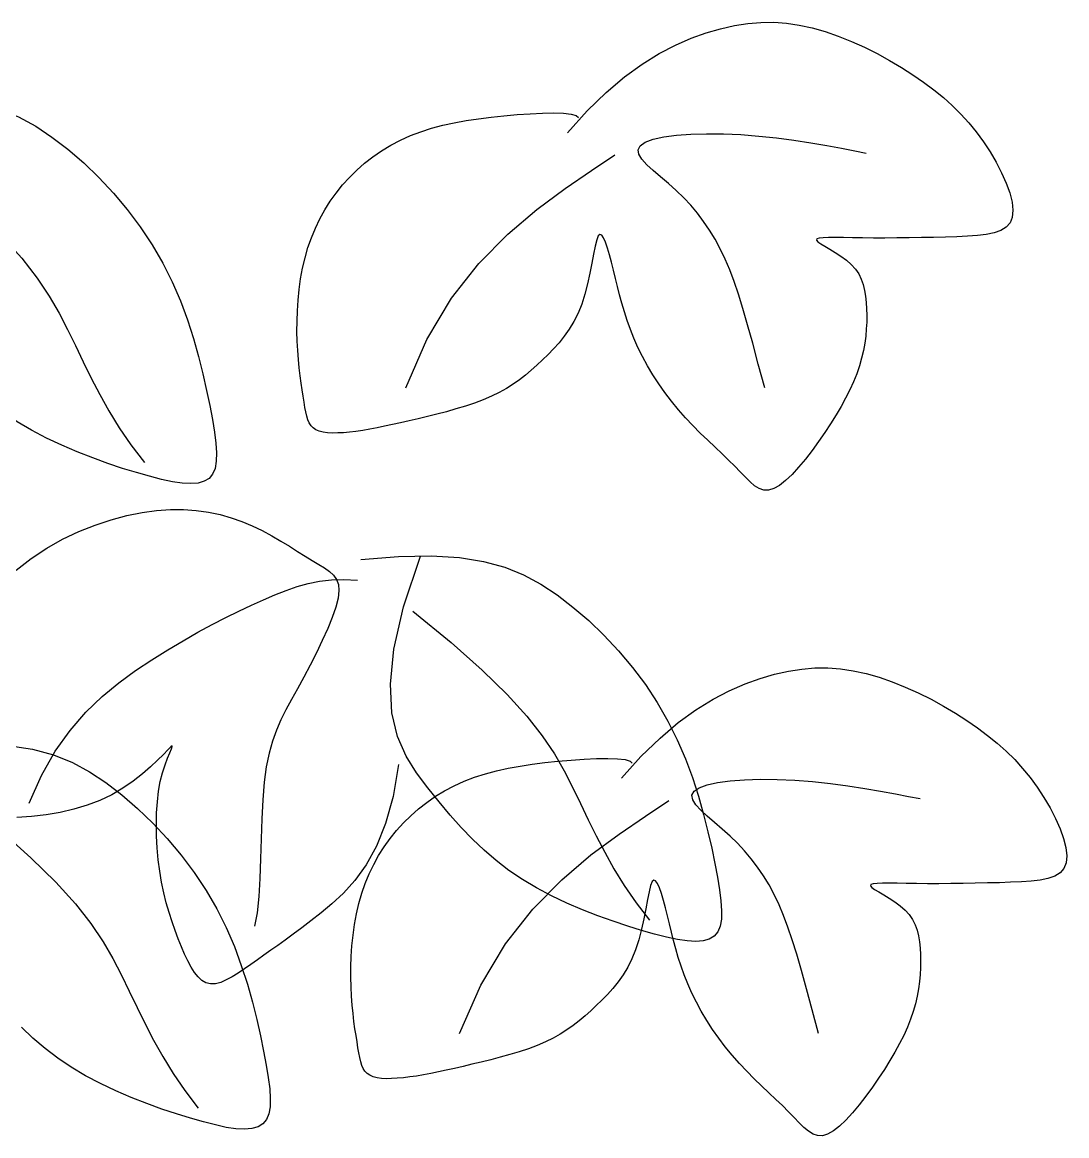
# Model space of a CAD drawing. Header units: millimetres. Extents: x 2 to 5882, y 1831 to 3462.
# Drawn here: x 644.563 to 646.196, y 2600.523 to 2602.264 of the extents above; entities that cross this region are included whole.
import ezdxf

# ---------------------------------------------------------------- set-up
doc = ezdxf.new("R2010")
doc.units = ezdxf.units.MM
doc.layers.add('LH', color=94, linetype='Continuous')
doc.layers.add('尺寸标注', color=4, linetype='Continuous')

# ---------------------------------------------------------------- blocks, each defined once
blk = doc.blocks.new('茶')
at = {"layer": 'LH'}
for p, q in [((-0.5309, 0.4422), (-0.5441, 0.4373)), ((-0.5178, 0.4463), (-0.5309, 0.4422)), ((-0.5048, 0.4494), (-0.5178, 0.4463)), ((-0.4916, 0.4514), (-0.5048, 0.4494)), ((-0.4782, 0.4525), (-0.4916, 0.4514)), ((-0.4645, 0.4525), (-0.4782, 0.4525)), ((-0.4504, 0.4515), (-0.4645, 0.4525)), ((-0.4357, 0.4494), (-0.4504, 0.4515)), ((-0.4204, 0.4463), (-0.4357, 0.4494)), ((-0.4043, 0.442), (-0.4204, 0.4463)), ((-0.3874, 0.4363), (-0.4043, 0.442)), ((0.3667, 0.442), (0.3418, 0.4359)), ((-0.5574, 0.4314), (-0.5705, 0.4248)), ((-0.5441, 0.4373), (-0.5574, 0.4314)), ((-0.3697, 0.4289), (-0.3874, 0.4363)), ((0.3418, 0.4359), (0.3203, 0.4281)), ((-0.5705, 0.4248), (-0.5835, 0.4176)), ((-0.3511, 0.4194), (-0.3697, 0.4289)), ((-0.3316, 0.4076), (-0.3511, 0.4194)), ((0.3014, 0.4186), (0.2844, 0.4074)), ((0.3203, 0.4281), (0.3014, 0.4186)), ((-0.5962, 0.4099), (-0.6085, 0.4018)), ((-0.5835, 0.4176), (-0.5962, 0.4099)), ((-0.3113, 0.393), (-0.3316, 0.4076)), ((0.2844, 0.4074), (0.2684, 0.3948)), ((-0.6085, 0.4018), (-0.6203, 0.3934)), ((0.2684, 0.3948), (0.2529, 0.3807)), ((-0.6315, 0.3849), (-0.642, 0.3762)), ((-0.6203, 0.3934), (-0.6315, 0.3849)), ((-0.2899, 0.3755), (-0.3113, 0.393)), ((-0.642, 0.3762), (-0.6519, 0.3675)), ((-0.2676, 0.3546), (-0.2899, 0.3755)), ((-0.2783, 0.3718), (-0.2803, 0.3695)), ((-0.2731, 0.3737), (-0.2783, 0.3718)), ((-0.2652, 0.3752), (-0.2731, 0.3737)), ((-0.2552, 0.3764), (-0.2652, 0.3752)), ((-0.2435, 0.3772), (-0.2552, 0.3764)), ((-0.2305, 0.3776), (-0.2435, 0.3772)), ((-0.2169, 0.3778), (-0.2305, 0.3776)), ((-0.2031, 0.3778), (-0.2169, 0.3778)), ((-0.1896, 0.3775), (-0.2031, 0.3778)), ((-0.1763, 0.3769), (-0.1896, 0.3775)), ((-0.1634, 0.376), (-0.1763, 0.3769)), ((-0.1508, 0.3748), (-0.1634, 0.376)), ((-0.1386, 0.3732), (-0.1508, 0.3748)), ((-0.1267, 0.371), (-0.1386, 0.3732)), ((0.2529, 0.3807), (0.2377, 0.3653)), ((-0.6519, 0.3675), (-0.6612, 0.3585)), ((-0.1152, 0.3684), (-0.1267, 0.371)), ((-0.1041, 0.3652), (-0.1152, 0.3684)), ((-0.0933, 0.3614), (-0.1041, 0.3652)), ((-0.0829, 0.357), (-0.0933, 0.3614)), ((0.2377, 0.3653), (0.2232, 0.3488)), ((-0.6698, 0.3494), (-0.6779, 0.3399)), ((-0.6612, 0.3585), (-0.6698, 0.3494)), ((-0.0729, 0.352), (-0.0829, 0.357)), ((-0.0634, 0.3465), (-0.0729, 0.352)), ((0.2232, 0.3488), (0.2094, 0.3313)), ((0.3825, 0.3546), (0.3527, 0.3232)), ((-0.6779, 0.3399), (-0.6854, 0.3301)), ((-0.4476, 0.3376), (-0.466, 0.3346)), ((-0.4295, 0.3399), (-0.4476, 0.3376)), ((-0.4121, 0.3415), (-0.4295, 0.3399)), ((-0.3956, 0.3424), (-0.4121, 0.3415)), ((-0.3805, 0.3425), (-0.3956, 0.3424)), ((-0.3673, 0.3418), (-0.3805, 0.3425)), ((-0.3562, 0.3403), (-0.3673, 0.3418)), ((-0.3476, 0.338), (-0.3562, 0.3403)), ((-0.342, 0.3348), (-0.3476, 0.338)), ((-0.0542, 0.3405), (-0.0634, 0.3465)), ((-0.0455, 0.334), (-0.0542, 0.3405)), ((-0.6854, 0.3301), (-0.6924, 0.3199)), ((-0.5023, 0.3271), (-0.5196, 0.3229)), ((-0.4843, 0.331), (-0.5023, 0.3271)), ((-0.466, 0.3346), (-0.4843, 0.331)), ((-0.3427, 0.3206), (-0.3399, 0.3261)), ((-0.3395, 0.3308), (-0.342, 0.3348)), ((-0.3399, 0.3261), (-0.3395, 0.3308)), ((-0.2893, 0.3131), (-0.3149, 0.3274)), ((-0.0372, 0.3271), (-0.0455, 0.334)), ((-0.0294, 0.3198), (-0.0372, 0.3271)), ((0.2094, 0.3313), (0.1964, 0.3129)), ((-0.6924, 0.3199), (-0.699, 0.3092)), ((-0.551, 0.3147), (-0.5645, 0.3109)), ((-0.5359, 0.3187), (-0.551, 0.3147)), ((-0.5196, 0.3229), (-0.5359, 0.3187)), ((-0.3535, 0.3078), (-0.3474, 0.3145)), ((-0.3474, 0.3145), (-0.3427, 0.3206)), ((-0.022, 0.312), (-0.0294, 0.3198)), ((0.3527, 0.3232), (0.3289, 0.2957)), ((-0.699, 0.3092), (-0.705, 0.2981)), ((-0.5645, 0.3109), (-0.5762, 0.3076)), ((-0.3605, 0.3006), (-0.3535, 0.3078)), ((-0.2604, 0.2968), (-0.2893, 0.3131)), ((-0.0151, 0.3039), (-0.022, 0.312)), ((-0.0087, 0.2954), (-0.0151, 0.3039)), ((0.1964, 0.3129), (0.1844, 0.2939)), ((-0.705, 0.2981), (-0.7105, 0.2867)), ((-0.3755, 0.2852), (-0.368, 0.2931)), ((-0.368, 0.2931), (-0.3605, 0.3006)), ((-0.2292, 0.2776), (-0.2604, 0.2968)), ((-0.0028, 0.2865), (-0.0087, 0.2954)), ((0.1844, 0.2939), (0.1736, 0.2742)), ((0.3289, 0.2957), (0.3104, 0.2714)), ((-0.7105, 0.2867), (-0.7152, 0.2753)), ((-0.3827, 0.277), (-0.3755, 0.2852)), ((0.0026, 0.2772), (-0.0028, 0.2865)), ((-0.7152, 0.2753), (-0.7191, 0.2642)), ((-0.3956, 0.2598), (-0.3894, 0.2685)), ((-0.3894, 0.2685), (-0.3827, 0.277)), ((-0.1968, 0.2544), (-0.2292, 0.2776)), ((0.0076, 0.2676), (0.0026, 0.2772)), ((0.012, 0.2577), (0.0076, 0.2676)), ((0.1736, 0.2742), (0.1641, 0.2541)), ((0.3104, 0.2714), (0.2961, 0.2496)), ((-0.7191, 0.2642), (-0.7219, 0.2537)), ((-0.4014, 0.2506), (-0.3956, 0.2598)), ((0.0159, 0.2474), (0.012, 0.2577)), ((-0.7235, 0.244), (-0.7237, 0.2354)), ((-0.7219, 0.2537), (-0.7235, 0.244)), ((-0.4068, 0.2411), (-0.4014, 0.2506)), ((-0.296, 0.2422), (-0.2943, 0.2452)), ((-0.2943, 0.2452), (-0.2925, 0.2461)), ((-0.2925, 0.2461), (-0.2906, 0.2447)), ((-0.2906, 0.2447), (-0.2887, 0.2406)), ((-0.1643, 0.2264), (-0.1968, 0.2544)), ((0.0194, 0.2368), (0.0159, 0.2474)), ((0.1641, 0.2541), (0.156, 0.2338)), ((0.2961, 0.2496), (0.285, 0.2298)), ((-0.7237, 0.2354), (-0.7224, 0.2281)), ((-0.4118, 0.2311), (-0.4068, 0.2411)), ((-0.2992, 0.2313), (-0.2977, 0.2375)), ((-0.2977, 0.2375), (-0.296, 0.2422)), ((-0.2887, 0.2406), (-0.2865, 0.2343)), ((-0.2865, 0.2343), (-0.2842, 0.2263)), ((0.0223, 0.2259), (0.0194, 0.2368)), ((0.156, 0.2338), (0.1491, 0.2134)), ((-0.7224, 0.2281), (-0.7196, 0.2225)), ((-0.7196, 0.2225), (-0.7152, 0.2183)), ((-0.5651, 0.2197), (-0.5546, 0.2207)), ((-0.5546, 0.2207), (-0.5452, 0.2217)), ((-0.5452, 0.2217), (-0.5368, 0.2225)), ((-0.5368, 0.2225), (-0.5298, 0.2231)), ((-0.5298, 0.2231), (-0.5242, 0.2233)), ((-0.5242, 0.2233), (-0.5201, 0.2232)), ((-0.5201, 0.2232), (-0.5176, 0.2226)), ((-0.517, 0.2214), (-0.5183, 0.2196)), ((-0.5176, 0.2226), (-0.517, 0.2214)), ((-0.4205, 0.2096), (-0.4163, 0.2206)), ((-0.4163, 0.2206), (-0.4118, 0.2311)), ((-0.3022, 0.2161), (-0.3007, 0.2241)), ((-0.3007, 0.2241), (-0.2992, 0.2313)), ((-0.2842, 0.2263), (-0.2816, 0.2169)), ((-0.1329, 0.1926), (-0.1643, 0.2264)), ((0.0248, 0.2149), (0.0223, 0.2259)), ((0.285, 0.2298), (0.2763, 0.2113)), ((-0.7152, 0.2183), (-0.7094, 0.2154)), ((-0.7094, 0.2154), (-0.7022, 0.2135)), ((-0.7022, 0.2135), (-0.6939, 0.2125)), ((-0.6939, 0.2125), (-0.6846, 0.2122)), ((-0.6846, 0.2122), (-0.6743, 0.2124)), ((-0.6743, 0.2124), (-0.6631, 0.2128)), ((-0.6631, 0.2128), (-0.6513, 0.2134)), ((-0.6513, 0.2134), (-0.6389, 0.2141)), ((-0.6389, 0.2141), (-0.6263, 0.2149)), ((-0.6263, 0.2149), (-0.6135, 0.2158)), ((-0.6135, 0.2158), (-0.6008, 0.2167)), ((-0.6008, 0.2167), (-0.5883, 0.2176)), ((-0.5883, 0.2176), (-0.5764, 0.2186)), ((-0.5764, 0.2186), (-0.5651, 0.2197)), ((-0.5301, 0.2108), (-0.5355, 0.2069)), ((-0.5252, 0.2143), (-0.5301, 0.2108)), ((-0.5211, 0.2172), (-0.5252, 0.2143)), ((-0.5183, 0.2196), (-0.5211, 0.2172)), ((-0.4243, 0.1981), (-0.4205, 0.2096)), ((-0.3035, 0.2077), (-0.3022, 0.2161)), ((-0.2816, 0.2169), (-0.2787, 0.2066)), ((0.0268, 0.2039), (0.0248, 0.2149)), ((0.1491, 0.2134), (0.1435, 0.1932)), ((0.2763, 0.2113), (0.269, 0.1935)), ((-0.5464, 0.198), (-0.5511, 0.1931)), ((-0.5411, 0.2027), (-0.5464, 0.198)), ((-0.5355, 0.2069), (-0.5411, 0.2027)), ((-0.4278, 0.1856), (-0.4243, 0.1981)), ((-0.3063, 0.1904), (-0.3049, 0.1991)), ((-0.3049, 0.1991), (-0.3035, 0.2077)), ((-0.2787, 0.2066), (-0.2754, 0.196)), ((0.0285, 0.1929), (0.0268, 0.2039)), ((-0.555, 0.188), (-0.558, 0.1826)), ((-0.5511, 0.1931), (-0.555, 0.188)), ((-0.3077, 0.1815), (-0.3063, 0.1904)), ((-0.2754, 0.196), (-0.2717, 0.1854)), ((-0.1035, 0.1519), (-0.1329, 0.1926)), ((0.0297, 0.1821), (0.0285, 0.1929)), ((0.1435, 0.1932), (0.1388, 0.1733)), ((0.269, 0.1935), (0.2621, 0.176)), ((-0.5602, 0.1769), (-0.5617, 0.1711)), ((-0.558, 0.1826), (-0.5602, 0.1769)), ((-0.4312, 0.1719), (-0.4278, 0.1856)), ((-0.3093, 0.1726), (-0.3077, 0.1815)), ((-0.2717, 0.1854), (-0.2676, 0.1753)), ((-0.2676, 0.1753), (-0.2629, 0.1661)), ((0.0307, 0.1715), (0.0297, 0.1821)), ((0.2621, 0.176), (0.2554, 0.1585)), ((-0.5627, 0.165), (-0.5632, 0.1588)), ((-0.5617, 0.1711), (-0.5627, 0.165)), ((-0.4346, 0.1566), (-0.4312, 0.1719)), ((-0.3133, 0.1542), (-0.3112, 0.1634)), ((-0.3112, 0.1634), (-0.3093, 0.1726)), ((-0.2629, 0.1661), (-0.2579, 0.1578)), ((0.0313, 0.1614), (0.0307, 0.1715)), ((0.1388, 0.1733), (0.1351, 0.154)), ((-0.5632, 0.1588), (-0.5633, 0.1523)), ((-0.5633, 0.1523), (-0.5631, 0.1457)), ((-0.4381, 0.1393), (-0.4346, 0.1566)), ((-0.3159, 0.1448), (-0.3133, 0.1542)), ((-0.2579, 0.1578), (-0.2524, 0.1503)), ((-0.0774, 0.1035), (-0.1035, 0.1519)), ((0.0316, 0.1516), (0.0313, 0.1614)), ((0.0317, 0.1423), (0.0316, 0.1516)), ((0.1351, 0.154), (0.1321, 0.1356)), ((0.2554, 0.1585), (0.2485, 0.1409)), ((-0.5631, 0.1457), (-0.5627, 0.1389)), ((-0.3188, 0.1352), (-0.3159, 0.1448)), ((-0.2524, 0.1503), (-0.2466, 0.1434)), ((-0.2466, 0.1434), (-0.2406, 0.1371)), ((0.0316, 0.1335), (0.0317, 0.1423)), ((0.2485, 0.1409), (0.2411, 0.1232)), ((0.3663, 0.1357), (0.3774, 0.1482)), ((-0.5627, 0.1389), (-0.5621, 0.1319)), ((-0.5621, 0.1319), (-0.5611, 0.1248)), ((-0.4418, 0.1198), (-0.4381, 0.1393)), ((-0.3222, 0.1254), (-0.3188, 0.1352)), ((-0.2406, 0.1371), (-0.2345, 0.1313)), ((-0.2345, 0.1313), (-0.2282, 0.1259)), ((0.0313, 0.1252), (0.0316, 0.1335)), ((0.1321, 0.1356), (0.1297, 0.1182)), ((0.3546, 0.1239), (0.3663, 0.1357)), ((-0.5611, 0.1248), (-0.5599, 0.1175)), ((-0.5599, 0.1175), (-0.5582, 0.11)), ((-0.4458, 0.0975), (-0.4418, 0.1198)), ((-0.3262, 0.1155), (-0.3222, 0.1254)), ((-0.2282, 0.1259), (-0.2219, 0.1207)), ((-0.2219, 0.1207), (-0.2156, 0.1158)), ((0.0304, 0.1103), (0.0309, 0.1175)), ((0.0309, 0.1175), (0.0313, 0.1252)), ((0.1297, 0.1182), (0.1278, 0.1021)), ((0.2411, 0.1232), (0.233, 0.1052)), ((0.3423, 0.1126), (0.3546, 0.1239)), ((-0.5582, 0.11), (-0.5562, 0.1025)), ((-0.3354, 0.0957), (-0.3305, 0.1056)), ((-0.3305, 0.1056), (-0.3262, 0.1155)), ((-0.2156, 0.1158), (-0.2093, 0.111)), ((-0.2093, 0.111), (-0.2029, 0.1064)), ((-0.2029, 0.1064), (-0.1962, 0.102)), ((0.0299, 0.1036), (0.0304, 0.1103)), ((0.233, 0.1052), (0.2237, 0.0869)), ((0.3291, 0.102), (0.3423, 0.1126)), ((-0.5562, 0.1025), (-0.5537, 0.0948)), ((-0.5537, 0.0948), (-0.5507, 0.087)), ((-0.4504, 0.0723), (-0.4458, 0.0975)), ((-0.3406, 0.0858), (-0.3354, 0.0957)), ((-0.1962, 0.102), (-0.1893, 0.0979)), ((-0.1893, 0.0979), (-0.182, 0.0941)), ((-0.182, 0.0941), (-0.1742, 0.0905)), ((0.029, 0.092), (0.0294, 0.0975)), ((0.0294, 0.0975), (0.0299, 0.1036)), ((0.1278, 0.1021), (0.1262, 0.0874)), ((0.3151, 0.092), (0.3291, 0.102)), ((-0.5507, 0.087), (-0.5472, 0.0791)), ((-0.3463, 0.0761), (-0.3406, 0.0858)), ((-0.1742, 0.0905), (-0.1659, 0.0873)), ((-0.1659, 0.0873), (-0.157, 0.0843)), ((-0.157, 0.0843), (-0.1476, 0.0817)), ((-0.1476, 0.0817), (-0.1378, 0.0793)), ((0.0269, 0.0788), (0.0278, 0.0827)), ((0.0278, 0.0827), (0.0284, 0.0871)), ((0.0284, 0.0871), (0.029, 0.092)), ((0.1262, 0.0874), (0.1252, 0.0742)), ((0.2237, 0.0869), (0.213, 0.0681)), ((0.2849, 0.0737), (0.3002, 0.0825)), ((0.3002, 0.0825), (0.3151, 0.092)), ((-0.5472, 0.0791), (-0.5432, 0.0711)), ((-0.5432, 0.0711), (-0.5387, 0.063)), ((-0.3523, 0.0665), (-0.3463, 0.0761)), ((-0.1378, 0.0793), (-0.1278, 0.0772)), ((-0.1278, 0.0772), (-0.1176, 0.0752)), ((-0.1176, 0.0752), (-0.1075, 0.0735)), ((-0.1075, 0.0735), (-0.0974, 0.0719)), ((-0.0974, 0.0719), (-0.0876, 0.0704)), ((-0.0876, 0.0704), (-0.0782, 0.069)), ((0.0195, 0.0678), (0.0221, 0.0699)), ((0.0221, 0.0699), (0.0242, 0.0724)), ((0.0242, 0.0724), (0.0258, 0.0754)), ((0.0258, 0.0754), (0.0269, 0.0788)), ((0.1252, 0.0742), (0.1247, 0.0625)), ((0.2694, 0.0654), (0.2849, 0.0737)), ((-0.5387, 0.063), (-0.5336, 0.0548)), ((-0.3588, 0.0572), (-0.3523, 0.0665)), ((-0.0782, 0.069), (-0.0691, 0.0677)), ((-0.0691, 0.0677), (-0.0604, 0.0665)), ((-0.0604, 0.0665), (-0.0521, 0.0654)), ((-0.0521, 0.0654), (-0.0441, 0.0644)), ((-0.0441, 0.0644), (-0.0364, 0.0637)), ((-0.0364, 0.0637), (-0.029, 0.063)), ((-0.029, 0.063), (-0.0219, 0.0626)), ((-0.0219, 0.0626), (-0.0152, 0.0623)), ((-0.0152, 0.0623), (-0.0088, 0.0623)), ((-0.0088, 0.0623), (-0.0029, 0.0625)), ((-0.0029, 0.0625), (0.0027, 0.0629)), ((0.0027, 0.0629), (0.0077, 0.0636)), ((0.0077, 0.0636), (0.0122, 0.0647)), ((0.0122, 0.0647), (0.0162, 0.0661)), ((0.0162, 0.0661), (0.0195, 0.0678)), ((0.1247, 0.0625), (0.1249, 0.0523)), ((0.213, 0.0681), (0.2006, 0.0487)), ((0.2538, 0.0578), (0.2694, 0.0654)), ((-0.5336, 0.0548), (-0.5281, 0.0465)), ((-0.5281, 0.0465), (-0.5222, 0.038)), ((-0.3725, 0.0394), (-0.3655, 0.0482)), ((-0.3655, 0.0482), (-0.3588, 0.0572)), ((0.1249, 0.0523), (0.1258, 0.0436)), ((0.2237, 0.0444), (0.2385, 0.0508)), ((0.2385, 0.0508), (0.2538, 0.0578)), ((-0.5222, 0.038), (-0.5158, 0.0294)), ((-0.3796, 0.031), (-0.3725, 0.0394)), ((0.1258, 0.0436), (0.1277, 0.0364)), ((0.1277, 0.0364), (0.1307, 0.0307)), ((0.1965, 0.0338), (0.2096, 0.0388)), ((0.2096, 0.0388), (0.2237, 0.0444)), ((-0.5158, 0.0294), (-0.5089, 0.0207)), ((-0.3867, 0.0229), (-0.3796, 0.031)), ((0.1307, 0.0307), (0.1348, 0.0265)), ((0.1348, 0.0265), (0.1401, 0.0239)), ((0.1401, 0.0239), (0.1466, 0.0226)), ((0.1543, 0.0226), (0.1632, 0.0239)), ((0.1632, 0.0239), (0.1732, 0.0262)), ((0.1732, 0.0262), (0.1843, 0.0296)), ((0.1843, 0.0296), (0.1965, 0.0338)), ((-0.5089, 0.0207), (-0.5017, 0.0119)), ((-0.5017, 0.0119), (-0.4942, 0.0031)), ((-0.4004, 0.0076), (-0.3937, 0.0151)), ((-0.3937, 0.0151), (-0.3867, 0.0229)), ((0.1466, 0.0226), (0.1543, 0.0226)), ((-0.4942, 0.0031), (-0.4865, -0.0052)), ((-0.4125, -0.0064), (-0.4067, 0.0005)), ((-0.4067, 0.0005), (-0.4004, 0.0076)), ((-0.4865, -0.0052), (-0.4788, -0.013)), ((-0.4178, -0.0128), (-0.4125, -0.0064)), ((0.1384, -0.0085), (0.1265, -0.012)), ((0.1508, -0.0057), (0.1384, -0.0085)), ((0.1639, -0.0037), (0.1508, -0.0057)), ((0.1776, -0.0026), (0.1639, -0.0037)), ((0.1921, -0.0024), (0.1776, -0.0026)), ((0.2074, -0.0032), (0.1921, -0.0024)), ((0.2235, -0.005), (0.2074, -0.0032)), ((0.2402, -0.008), (0.2235, -0.005)), ((0.2573, -0.0121), (0.2402, -0.008)), ((-0.4788, -0.013), (-0.4713, -0.0199)), ((-0.4713, -0.0199), (-0.4641, -0.0258)), ((-0.4271, -0.0241), (-0.4226, -0.0188)), ((-0.4226, -0.0188), (-0.4178, -0.0128)), ((0.1044, -0.0212), (0.094, -0.0266)), ((0.1152, -0.0163), (0.1044, -0.0212)), ((0.1265, -0.012), (0.1152, -0.0163)), ((0.2747, -0.0174), (0.2573, -0.0121)), ((0.2922, -0.024), (0.2747, -0.0174)), ((-0.4641, -0.0258), (-0.4573, -0.0302)), ((-0.4573, -0.0302), (-0.4511, -0.0331)), ((-0.4511, -0.0331), (-0.4455, -0.0342)), ((-0.4455, -0.0342), (-0.4405, -0.0337)), ((-0.4405, -0.0337), (-0.4359, -0.0317)), ((-0.4359, -0.0317), (-0.4314, -0.0284)), ((-0.4314, -0.0284), (-0.4271, -0.0241)), ((0.0841, -0.0324), (0.0746, -0.0386)), ((0.094, -0.0266), (0.0841, -0.0324)), ((0.3095, -0.0319), (0.2922, -0.024)), ((0.3265, -0.0412), (0.3095, -0.0319)), ((0.0656, -0.0448), (0.0571, -0.051)), ((0.0746, -0.0386), (0.0656, -0.0448)), ((0.343, -0.052), (0.3265, -0.0412)), ((0.0491, -0.057), (0.0416, -0.0627)), ((0.0571, -0.051), (0.0491, -0.057)), ((0.0347, -0.0678), (0.0283, -0.0724)), ((0.0416, -0.0627), (0.0347, -0.0678)), ((-0.1184, -0.0775), (-0.1433, -0.0836)), ((-0.0894, -0.0734), (-0.1184, -0.0775)), ((-0.0554, -0.0712), (-0.0894, -0.0734)), ((-0.0562, -0.1239), (-0.0782, -0.0728)), ((-0.0158, -0.0711), (-0.0554, -0.0712)), ((0.0178, -0.0806), (0.0139, -0.0849)), ((0.0226, -0.0766), (0.0178, -0.0806)), ((0.0283, -0.0724), (0.0226, -0.0766)), ((-0.1648, -0.0914), (-0.1836, -0.1009)), ((-0.1433, -0.0836), (-0.1648, -0.0914)), ((0.0034, -0.0903), (-0.0106, -0.0923)), ((0.0165, -0.0895), (0.0034, -0.0903)), ((0.0111, -0.0896), (0.0096, -0.095)), ((0.0139, -0.0849), (0.0111, -0.0896)), ((0.029, -0.0899), (0.0165, -0.0895)), ((0.041, -0.0912), (0.029, -0.0899)), ((0.0527, -0.0935), (0.041, -0.0912)), ((-0.1836, -0.1009), (-0.2007, -0.1121)), ((0.0096, -0.095), (0.0096, -0.1014)), ((0.0096, -0.1014), (0.0111, -0.1091)), ((0.0645, -0.0965), (0.0527, -0.0935)), ((0.0764, -0.1001), (0.0645, -0.0965)), ((0.0888, -0.1043), (0.0764, -0.1001)), ((0.1017, -0.1089), (0.0888, -0.1043)), ((-0.2007, -0.1121), (-0.2167, -0.1247)), ((0.0111, -0.1091), (0.0142, -0.1182)), ((0.1152, -0.114), (0.1017, -0.1089)), ((0.1294, -0.1196), (0.1152, -0.114)), ((-0.2167, -0.1247), (-0.2322, -0.1388)), ((-0.0425, -0.1669), (-0.0562, -0.1239)), ((0.0142, -0.1182), (0.0188, -0.1286)), ((0.1442, -0.1257), (0.1294, -0.1196)), ((0.1597, -0.1325), (0.1442, -0.1257)), ((-0.2322, -0.1388), (-0.2474, -0.1542)), ((-0.0656, -0.1292), (-0.1026, -0.1649)), ((0.0188, -0.1286), (0.0245, -0.1399)), ((0.1758, -0.1399), (0.1597, -0.1325)), ((0.0245, -0.1399), (0.0312, -0.1518)), ((0.1925, -0.1481), (0.1758, -0.1399)), ((0.2099, -0.1571), (0.1925, -0.1481)), ((-0.2474, -0.1542), (-0.2619, -0.1707)), ((0.0312, -0.1518), (0.0384, -0.1641)), ((0.2279, -0.1669), (0.2099, -0.1571)), ((-0.2619, -0.1707), (-0.2757, -0.1882)), ((-0.1026, -0.1649), (-0.1324, -0.1963)), ((-0.0358, -0.2029), (-0.0425, -0.1669)), ((0.0384, -0.1641), (0.046, -0.1764)), ((0.2463, -0.178), (0.2279, -0.1669)), ((0.046, -0.1764), (0.0537, -0.1884)), ((0.2648, -0.1909), (0.2463, -0.178)), ((-0.2757, -0.1882), (-0.2887, -0.2066)), ((-0.1324, -0.1963), (-0.1562, -0.2238)), ((0.0537, -0.1884), (0.0612, -0.1997)), ((0.2832, -0.2058), (0.2648, -0.1909)), ((-0.2887, -0.2066), (-0.3007, -0.2256)), ((-0.0349, -0.2329), (-0.0358, -0.2029)), ((0.0612, -0.1997), (0.0683, -0.2103)), ((0.3011, -0.2233), (0.2832, -0.2058)), ((0.0683, -0.2103), (0.0749, -0.2205)), ((0.0749, -0.2205), (0.081, -0.2305)), ((-0.3007, -0.2256), (-0.3115, -0.2453)), ((-0.1562, -0.2238), (-0.1747, -0.2481)), ((0.081, -0.2305), (0.0866, -0.2409)), ((0.3184, -0.2437), (0.3011, -0.2233)), ((-0.0387, -0.258), (-0.0349, -0.2329)), ((0.0866, -0.2409), (0.0917, -0.252)), ((0.3347, -0.2676), (0.3184, -0.2437)), ((-0.3115, -0.2453), (-0.321, -0.2654)), ((-0.1747, -0.2481), (-0.189, -0.2699)), ((0.0917, -0.252), (0.0963, -0.2643)), ((0.1962, -0.2489), (0.1963, -0.2482)), ((0.1974, -0.2513), (0.1962, -0.2489)), ((0.1963, -0.2482), (0.1979, -0.2492)), ((0.1995, -0.2553), (0.1974, -0.2513)), ((0.1979, -0.2492), (0.2012, -0.252)), ((0.2022, -0.2607), (0.1995, -0.2553)), ((0.2012, -0.252), (0.2062, -0.2563)), ((-0.321, -0.2654), (-0.3291, -0.2857)), ((-0.0459, -0.2792), (-0.0387, -0.258)), ((0.0963, -0.2643), (0.1003, -0.2782)), ((0.2054, -0.2674), (0.2022, -0.2607)), ((0.2062, -0.2563), (0.2127, -0.2618)), ((0.2127, -0.2618), (0.2205, -0.2681)), ((-0.189, -0.2699), (-0.2001, -0.2897)), ((0.1003, -0.2782), (0.1038, -0.2941)), ((0.2086, -0.2753), (0.2054, -0.2674)), ((0.2117, -0.2843), (0.2086, -0.2753)), ((0.2205, -0.2681), (0.2297, -0.2748)), ((0.2297, -0.2748), (0.24, -0.2815)), ((0.3498, -0.2953), (0.3347, -0.2676)), ((-0.3291, -0.2857), (-0.336, -0.3061)), ((-0.2001, -0.2897), (-0.2088, -0.3082)), ((-0.0553, -0.2975), (-0.0459, -0.2792)), ((-0.0372, -0.2873), (-0.0288, -0.32)), ((0.2143, -0.2943), (0.2117, -0.2843)), ((0.24, -0.2815), (0.2513, -0.288)), ((0.2513, -0.288), (0.2634, -0.2938)), ((-0.0657, -0.314), (-0.0553, -0.2975)), ((0.1038, -0.2941), (0.1068, -0.3122)), ((0.2165, -0.3052), (0.2143, -0.2943)), ((0.2634, -0.2938), (0.2763, -0.2987)), ((0.2763, -0.2987), (0.2898, -0.3026)), ((-0.336, -0.3061), (-0.3416, -0.3263)), ((-0.2088, -0.3082), (-0.2161, -0.326)), ((0.1068, -0.3122), (0.1094, -0.332)), ((0.2183, -0.3166), (0.2165, -0.3052)), ((0.2898, -0.3026), (0.3039, -0.3056)), ((0.3039, -0.3056), (0.3184, -0.3076)), ((0.3184, -0.3076), (0.3333, -0.3089)), ((0.3333, -0.3089), (0.3485, -0.3094)), ((0.3485, -0.3094), (0.3639, -0.3091)), ((-0.0761, -0.3295), (-0.0657, -0.314)), ((-0.0288, -0.32), (-0.0187, -0.3474)), ((0.2195, -0.3285), (0.2183, -0.3166)), ((-0.3416, -0.3263), (-0.3463, -0.3462)), ((-0.2161, -0.326), (-0.223, -0.3435)), ((-0.0865, -0.3442), (-0.0761, -0.3295)), ((0.1094, -0.332), (0.1118, -0.3526)), ((0.2204, -0.3407), (0.2195, -0.3285)), ((-0.3463, -0.3462), (-0.35, -0.3655)), ((-0.223, -0.3435), (-0.2297, -0.361)), ((-0.097, -0.3581), (-0.0865, -0.3442)), ((-0.0187, -0.3474), (-0.0072, -0.3701)), ((0.2207, -0.353), (0.2204, -0.3407)), ((-0.1077, -0.3713), (-0.097, -0.3581)), ((0.1118, -0.3526), (0.1142, -0.3734)), ((0.2206, -0.3653), (0.2207, -0.353)), ((-0.35, -0.3655), (-0.353, -0.3839)), ((-0.2297, -0.361), (-0.2366, -0.3786)), ((-0.1188, -0.3838), (-0.1077, -0.3713)), ((-0.0072, -0.3701), (0.0052, -0.3887)), ((0.2201, -0.3773), (0.2206, -0.3653)), ((-0.2366, -0.3786), (-0.244, -0.3963)), ((0.1142, -0.3734), (0.1166, -0.3936)), ((0.2191, -0.3889), (0.2201, -0.3773)), ((-0.353, -0.3839), (-0.3554, -0.4013)), ((-0.1305, -0.3956), (-0.1188, -0.3838)), ((0.0052, -0.3887), (0.0181, -0.4038)), ((0.1166, -0.3936), (0.1194, -0.4123)), ((0.2177, -0.4001), (0.2191, -0.3889)), ((-0.3554, -0.4013), (-0.3573, -0.4174)), ((-0.244, -0.3963), (-0.2521, -0.4143)), ((-0.1428, -0.4069), (-0.1305, -0.3956)), ((0.0181, -0.4038), (0.0312, -0.416)), ((0.216, -0.4109), (0.2177, -0.4001)), ((-0.3573, -0.4174), (-0.3588, -0.4321)), ((-0.2521, -0.4143), (-0.2614, -0.4326)), ((-0.17, -0.4275), (-0.156, -0.4175)), ((-0.156, -0.4175), (-0.1428, -0.4069)), ((0.0312, -0.416), (0.044, -0.4261)), ((0.1194, -0.4123), (0.1226, -0.429)), ((0.214, -0.4212), (0.216, -0.4109)), ((-0.1848, -0.437), (-0.17, -0.4275)), ((0.044, -0.4261), (0.0561, -0.4345)), ((0.1226, -0.429), (0.1264, -0.4427)), ((0.2117, -0.431), (0.214, -0.4212)), ((-0.3588, -0.4321), (-0.3599, -0.4453)), ((-0.2614, -0.4326), (-0.2721, -0.4514)), ((-0.2001, -0.4458), (-0.1848, -0.437)), ((0.0561, -0.4345), (0.0673, -0.442)), ((0.2068, -0.4494), (0.2093, -0.4404)), ((0.2093, -0.4404), (0.2117, -0.431)), ((-0.3599, -0.4453), (-0.3604, -0.457)), ((-0.2721, -0.4514), (-0.2844, -0.4708)), ((-0.2157, -0.4541), (-0.2001, -0.4458)), ((0.0673, -0.442), (0.0775, -0.4486)), ((0.0775, -0.4486), (0.0869, -0.4545)), ((0.2042, -0.4578), (0.2068, -0.4494)), ((-0.3604, -0.457), (-0.3602, -0.4672)), ((-0.2466, -0.4687), (-0.2312, -0.4617)), ((-0.2312, -0.4617), (-0.2157, -0.4541)), ((0.0869, -0.4545), (0.0957, -0.4598)), ((0.0957, -0.4598), (0.1039, -0.4647)), ((0.2015, -0.4658), (0.2042, -0.4578)), ((-0.3602, -0.4672), (-0.3593, -0.4759)), ((-0.3593, -0.4759), (-0.3573, -0.4831)), ((-0.2755, -0.4807), (-0.2614, -0.475)), ((-0.2614, -0.475), (-0.2466, -0.4687)), ((0.1039, -0.4647), (0.1116, -0.4692)), ((0.1116, -0.4692), (0.1191, -0.4736)), ((0.1191, -0.4736), (0.1263, -0.4779)), ((0.1959, -0.4798), (0.1988, -0.4731)), ((0.1988, -0.4731), (0.2015, -0.4658)), ((-0.3573, -0.4831), (-0.3544, -0.4888)), ((-0.3008, -0.4899), (-0.2886, -0.4857)), ((-0.2886, -0.4857), (-0.2755, -0.4807)), ((0.1263, -0.4779), (0.1335, -0.4821)), ((0.1335, -0.4821), (0.1406, -0.4863)), ((0.1406, -0.4863), (0.1475, -0.4901)), ((0.1895, -0.4906), (0.1928, -0.4856)), ((0.1928, -0.4856), (0.1959, -0.4798)), ((-0.3544, -0.4888), (-0.3503, -0.493)), ((-0.3503, -0.493), (-0.345, -0.4956)), ((-0.345, -0.4956), (-0.3385, -0.4969)), ((-0.3385, -0.4969), (-0.3307, -0.4969)), ((-0.3307, -0.4969), (-0.3219, -0.4956)), ((-0.3219, -0.4956), (-0.3118, -0.4933)), ((-0.3118, -0.4933), (-0.3008, -0.4899)), ((0.1475, -0.4901), (0.1541, -0.4935)), ((0.1541, -0.4935), (0.1604, -0.4962)), ((0.1604, -0.4962), (0.1664, -0.4982)), ((0.1664, -0.4982), (0.172, -0.4991)), ((0.172, -0.4991), (0.1771, -0.4988)), ((0.1771, -0.4988), (0.1817, -0.4973)), ((0.1817, -0.4973), (0.1858, -0.4945)), ((0.1858, -0.4945), (0.1895, -0.4906))]:
    blk.add_line(p, q, dxfattribs=at)
blk = doc.blocks.new('茶1')
at = {"layer": '尺寸标注'}
for p in [(-0.0841, 0.7079), (-0.0841, 0.0324)]:
    blk.add_blockref('茶', p, dxfattribs=at)

msp = doc.modelspace()

# ---------------------------------------------------------------- block references
at = {"layer": '尺寸标注', "xscale": -1.499999999980944, "yscale": 1.5, "zscale": 1.5, "rotation": 4.769924570327086}
msp.add_blockref('茶1', (645.02226, 2600.45923), dxfattribs=at)

doc.saveas('drawing.dxf')
